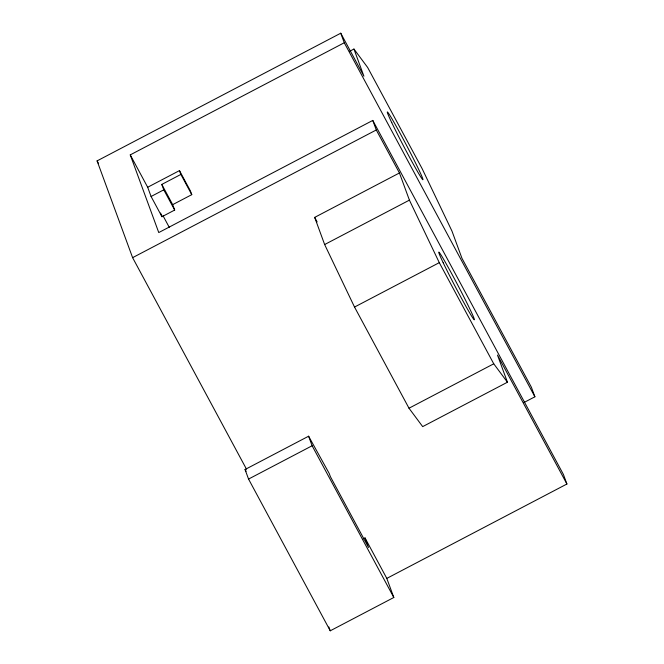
<?xml version="1.0" encoding="UTF-8"?>
<svg xmlns="http://www.w3.org/2000/svg" width="664" height="664" viewBox="0 0 664 664"><rect width="100%" height="100%" fill="white"/><g stroke="black" fill="none" stroke-linecap="round" stroke-linejoin="round"><path stroke-width="1" d="M246.477 469.141L132.609 257.657L97.085 160.887L340.757 33.2L363.913 76.202L353.945 49.036L349.388 51.427M363.208 538.877L365.017 537.931L368.528 547.476L330.398 476.669L329.228 473.49L308.611 436.206L245.049 469.514L248.552 479.068L330.249 630.8L393.818 597.492L386.805 578.394L566.915 484.014L563.412 474.469L372.778 120.425L158.762 232.566L130.252 154.886L344.267 42.753L340.757 33.2M147.682 187.256L179.471 170.607L190.36 190.834L191.763 194.66L172.69 204.645L174.682 210.056L161.966 216.721L151.077 196.494L147.682 187.256L130.252 154.886M174.682 210.056L163.784 189.829L161.8 184.418L180.874 174.424L179.471 170.607M151.077 196.494L163.784 189.829M132.609 257.657L376.281 129.97L372.778 120.425M566.915 484.014L497.477 355.049L507.445 382.215L422.686 426.62L408.999 408.219L354.526 307.058L324.646 244.543L314.678 217.385L399.438 172.972L376.281 129.97M324.646 244.543L409.406 200.13L399.438 172.972M354.526 307.058L439.286 262.653L409.406 200.13M248.552 479.068L312.121 445.76L308.611 436.206M408.999 408.219L493.75 363.806L507.445 382.215M523.929 402.542L534.902 396.79L531.391 387.245L461.953 258.279L451.985 231.122L422.105 168.598L367.632 67.446L353.945 49.036M245.049 469.514L246.112 471.249M344.267 42.753L534.902 396.79M439.286 262.653L493.75 363.806M314.678 217.385L317.126 221.934M180.874 174.424L191.763 194.66M365.017 537.931L386.805 578.394M312.121 445.76L393.818 597.492M161.8 184.418L172.69 204.645M162.987 215.684L169.362 227.52M97.085 160.887L98.554 163.618M328.821 626.916L330.249 630.8M160.613 213.028L161.966 216.721M391.76 122.649A38.304 1.477 62.3 0 0 421.947 178.716A38.304 1.477 62.3 0 0 401.247 135.406A38.304 1.477 62.3 0 0 391.76 122.649M443.179 262.72A38.304 1.477 62.3 0 0 473.366 318.786A38.304 1.477 62.3 0 0 452.657 275.469A38.304 1.477 62.3 0 0 443.179 262.72"/></g></svg>
